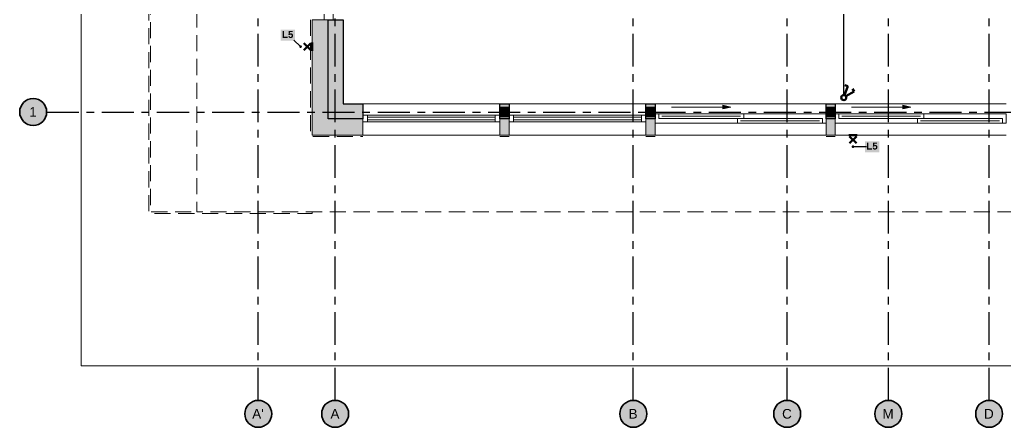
# Model space of a CAD drawing. Header units: metres. Extents: x -4.1 to 20.7, y -4.1 to 10.4.
# Drawn here: x -4.1 to 8.71, y -4.1 to 1.2 of the extents above; entities that cross this region are included whole.
import ezdxf

# ---------------------------------------------------------------- set-up
doc = ezdxf.new("R2010")
doc.units = ezdxf.units.M
doc.linetypes.add('KRESKOWA', pattern=[5.25, 4.2, -1.05])
doc.linetypes.add('PUNKTOWA', pattern=[10.5, 8.4, -1.05, 0, -1.05])
doc.layers.add('A-MASKA', color=7, linetype='Continuous', lineweight=18)
doc.layers.add('E-OPISY', color=2, linetype='Continuous', lineweight=25)
for name, color, linetype, lineweight, true_color in [('E-LACZNIKI', 30, 'Continuous', 35, 0xd06000), ('E-OSWIETLENIE', 30, 'Continuous', 35, 0xd06000), ('E-TRASY', 8, 'Continuous', 25, 0x606060), ('I-OSIE', 8, 'PUNKTOWA', 18, 0x7a7a7a), ('I-PODKLAD', 8, 'Continuous', 18, 0x9a9a9a), ('I-PODKLAD-SCIANY', 8, 'Continuous', 25, 0x6e6e6e), ('I-PODKLAD-WYPELN', 254, 'Continuous', 18, 0xe6e6e6)]:
    doc.layers.add(name, color=color, linetype=linetype, lineweight=lineweight, true_color=true_color)
doc.styles.add('PL_ARIAL', font='arial.ttf')
doc.styles.add('PL_ARIAL_B', font='arialbd.ttf')

msp = doc.modelspace()

# ---------------------------------------------------------------- hatches: boundary and pattern name
at = {"layer": 'A-MASKA', "true_color": 0xffffff}
for points in [[(-0.708, 0.926), (-0.52, 0.926), (-0.52, 1.071), (-0.708, 1.071)], [(6.888, -0.526), (7.075, -0.526), (7.075, -0.381), (6.888, -0.381)]]:
    msp.add_hatch(color=7, dxfattribs=at).paths.add_polyline_path(points)
at = {"layer": 'E-OPISY', "true_color": 0x000000}
for points in [[(-0.433, 0.85), (-0.433, 0.855), (-0.435, 0.859), (-0.438, 0.862), (-0.441, 0.865), (-0.445, 0.867), (-0.45, 0.867), (-0.455, 0.867), (-0.459, 0.865), (-0.462, 0.862), (-0.465, 0.859), (-0.467, 0.855), (-0.468, 0.85), (-0.467, 0.845), (-0.465, 0.841), (-0.462, 0.838), (-0.459, 0.835), (-0.455, 0.833), (-0.45, 0.832), (-0.445, 0.833), (-0.441, 0.835), (-0.438, 0.838), (-0.435, 0.841), (-0.433, 0.845)], [(6.748, -0.45), (6.747, -0.445), (6.745, -0.441), (6.742, -0.438), (6.739, -0.435), (6.735, -0.433), (6.73, -0.433), (6.725, -0.433), (6.721, -0.435), (6.718, -0.438), (6.715, -0.441), (6.713, -0.445), (6.713, -0.45), (6.713, -0.455), (6.715, -0.459), (6.718, -0.462), (6.721, -0.465), (6.725, -0.467), (6.73, -0.468), (6.735, -0.467), (6.739, -0.465), (6.742, -0.462), (6.745, -0.459), (6.747, -0.455)]]:
    msp.add_hatch(color=7, dxfattribs=at).paths.add_polyline_path(points)
at = {"layer": 'I-OSIE', "true_color": 0xffffff}
for points in [[(-3.75, 0), (-3.751, 0.023), (-3.756, 0.045), (-3.763, 0.067), (-3.773, 0.087), (-3.786, 0.107), (-3.801, 0.124), (-3.818, 0.139), (-3.837, 0.152), (-3.858, 0.162), (-3.88, 0.169), (-3.902, 0.174), (-3.925, 0.175), (-3.948, 0.174), (-3.97, 0.169), (-3.992, 0.162), (-4.013, 0.152), (-4.032, 0.139), (-4.049, 0.124), (-4.064, 0.107), (-4.077, 0.087), (-4.087, 0.067), (-4.094, 0.045), (-4.099, 0.023), (-4.1, 0), (-4.099, -0.023), (-4.094, -0.045), (-4.087, -0.067), (-4.077, -0.088), (-4.064, -0.107), (-4.049, -0.124), (-4.032, -0.139), (-4.013, -0.152), (-3.992, -0.162), (-3.97, -0.169), (-3.948, -0.174), (-3.925, -0.175), (-3.902, -0.174), (-3.88, -0.169), (-3.858, -0.162), (-3.837, -0.152), (-3.818, -0.139), (-3.801, -0.124), (-3.786, -0.107), (-3.773, -0.088), (-3.763, -0.067), (-3.756, -0.045), (-3.751, -0.023)], [(-0.825, -3.925), (-0.826, -3.902), (-0.831, -3.88), (-0.838, -3.858), (-0.848, -3.837), (-0.861, -3.818), (-0.876, -3.801), (-0.893, -3.786), (-0.913, -3.773), (-0.933, -3.763), (-0.955, -3.756), (-0.977, -3.751), (-1, -3.75), (-1.023, -3.751), (-1.045, -3.756), (-1.067, -3.763), (-1.088, -3.773), (-1.107, -3.786), (-1.124, -3.801), (-1.139, -3.818), (-1.152, -3.837), (-1.162, -3.858), (-1.169, -3.88), (-1.174, -3.902), (-1.175, -3.925), (-1.174, -3.948), (-1.169, -3.97), (-1.162, -3.992), (-1.152, -4.013), (-1.139, -4.032), (-1.124, -4.049), (-1.107, -4.064), (-1.088, -4.077), (-1.067, -4.087), (-1.045, -4.094), (-1.023, -4.099), (-1, -4.1), (-0.977, -4.099), (-0.955, -4.094), (-0.933, -4.087), (-0.913, -4.077), (-0.893, -4.064), (-0.876, -4.049), (-0.861, -4.032), (-0.848, -4.013), (-0.838, -3.992), (-0.831, -3.97), (-0.826, -3.948)], [(0.175, -3.925), (0.174, -3.902), (0.169, -3.88), (0.162, -3.858), (0.152, -3.837), (0.139, -3.818), (0.124, -3.801), (0.107, -3.786), (0.087, -3.773), (0.067, -3.763), (0.045, -3.756), (0.023, -3.751), (0, -3.75), (-0.023, -3.751), (-0.045, -3.756), (-0.067, -3.763), (-0.088, -3.773), (-0.107, -3.786), (-0.124, -3.801), (-0.139, -3.818), (-0.152, -3.837), (-0.162, -3.858), (-0.169, -3.88), (-0.174, -3.902), (-0.175, -3.925), (-0.174, -3.948), (-0.169, -3.97), (-0.162, -3.992), (-0.152, -4.013), (-0.139, -4.032), (-0.124, -4.049), (-0.107, -4.064), (-0.088, -4.077), (-0.067, -4.087), (-0.045, -4.094), (-0.023, -4.099), (0, -4.1), (0.023, -4.099), (0.045, -4.094), (0.067, -4.087), (0.087, -4.077), (0.107, -4.064), (0.124, -4.049), (0.139, -4.032), (0.152, -4.013), (0.162, -3.992), (0.169, -3.97), (0.174, -3.948)], [(4.05, -3.925), (4.049, -3.902), (4.044, -3.88), (4.037, -3.858), (4.027, -3.837), (4.014, -3.818), (3.999, -3.801), (3.982, -3.786), (3.962, -3.773), (3.942, -3.763), (3.92, -3.756), (3.898, -3.751), (3.875, -3.75), (3.852, -3.751), (3.83, -3.756), (3.808, -3.763), (3.788, -3.773), (3.768, -3.786), (3.751, -3.801), (3.736, -3.818), (3.723, -3.837), (3.713, -3.858), (3.706, -3.88), (3.701, -3.902), (3.7, -3.925), (3.701, -3.948), (3.706, -3.97), (3.713, -3.992), (3.723, -4.013), (3.736, -4.032), (3.751, -4.049), (3.768, -4.064), (3.788, -4.077), (3.808, -4.087), (3.83, -4.094), (3.852, -4.099), (3.875, -4.1), (3.898, -4.099), (3.92, -4.094), (3.942, -4.087), (3.962, -4.077), (3.982, -4.064), (3.999, -4.049), (4.014, -4.032), (4.027, -4.013), (4.037, -3.992), (4.044, -3.97), (4.049, -3.948)], [(6.05, -3.925), (6.049, -3.902), (6.044, -3.88), (6.037, -3.858), (6.027, -3.837), (6.014, -3.818), (5.999, -3.801), (5.982, -3.786), (5.962, -3.773), (5.942, -3.763), (5.92, -3.756), (5.898, -3.751), (5.875, -3.75), (5.852, -3.751), (5.83, -3.756), (5.808, -3.763), (5.787, -3.773), (5.768, -3.786), (5.751, -3.801), (5.736, -3.818), (5.723, -3.837), (5.713, -3.858), (5.706, -3.88), (5.701, -3.902), (5.7, -3.925), (5.701, -3.948), (5.706, -3.97), (5.713, -3.992), (5.723, -4.013), (5.736, -4.032), (5.751, -4.049), (5.768, -4.064), (5.787, -4.077), (5.808, -4.087), (5.83, -4.094), (5.852, -4.099), (5.875, -4.1), (5.898, -4.099), (5.92, -4.094), (5.942, -4.087), (5.962, -4.077), (5.982, -4.064), (5.999, -4.049), (6.014, -4.032), (6.027, -4.013), (6.037, -3.992), (6.044, -3.97), (6.049, -3.948)], [(7.365, -3.925), (7.364, -3.902), (7.359, -3.88), (7.352, -3.858), (7.342, -3.837), (7.329, -3.818), (7.314, -3.801), (7.297, -3.786), (7.277, -3.773), (7.257, -3.763), (7.235, -3.756), (7.213, -3.751), (7.19, -3.75), (7.167, -3.751), (7.145, -3.756), (7.123, -3.763), (7.103, -3.773), (7.083, -3.786), (7.066, -3.801), (7.051, -3.818), (7.038, -3.837), (7.028, -3.858), (7.021, -3.88), (7.016, -3.902), (7.015, -3.925), (7.016, -3.948), (7.021, -3.97), (7.028, -3.992), (7.038, -4.013), (7.051, -4.032), (7.066, -4.049), (7.083, -4.064), (7.103, -4.077), (7.123, -4.087), (7.145, -4.094), (7.167, -4.099), (7.19, -4.1), (7.213, -4.099), (7.235, -4.094), (7.257, -4.087), (7.277, -4.077), (7.297, -4.064), (7.314, -4.049), (7.329, -4.032), (7.342, -4.013), (7.352, -3.992), (7.359, -3.97), (7.364, -3.948)], [(8.675, -3.925), (8.674, -3.902), (8.669, -3.88), (8.662, -3.858), (8.652, -3.837), (8.639, -3.818), (8.624, -3.801), (8.607, -3.786), (8.588, -3.773), (8.567, -3.763), (8.545, -3.756), (8.523, -3.751), (8.5, -3.75), (8.477, -3.751), (8.455, -3.756), (8.433, -3.763), (8.412, -3.773), (8.393, -3.786), (8.376, -3.801), (8.361, -3.818), (8.348, -3.837), (8.338, -3.858), (8.331, -3.88), (8.326, -3.902), (8.325, -3.925), (8.326, -3.948), (8.331, -3.97), (8.338, -3.992), (8.348, -4.013), (8.361, -4.032), (8.376, -4.049), (8.393, -4.064), (8.412, -4.077), (8.433, -4.087), (8.455, -4.094), (8.477, -4.099), (8.5, -4.1), (8.523, -4.099), (8.545, -4.094), (8.567, -4.087), (8.588, -4.077), (8.607, -4.064), (8.624, -4.049), (8.639, -4.032), (8.652, -4.013), (8.662, -3.992), (8.669, -3.97), (8.674, -3.948)]]:
    msp.add_hatch(color=7, dxfattribs=at).paths.add_polyline_path(points)
at = {"layer": 'I-PODKLAD-WYPELN', "true_color": 0xe4e4e4}
h = msp.add_hatch(color=7, dxfattribs=at)
h.paths.add_polyline_path([(0.36, -0.09), (0.36, -0.09), (0.36, -0.09), (0.36, -0.09), (0.36, -0.3), (0.36, -0.3), (0.36, -0.3), (-0.3, -0.3), (-0.3, -0.3), (-0.3, -0.3), (-0.3, -0.3), (-0.3, -0.3), (-0.3, 1.2), (-0.3, 1.2), (-0.3, 1.2), (-0.09, 1.2), (-0.09, 1.2), (-0.09, 1.2), (-0.09, 1.2), (-0.09, 1.2), (0.105, 1.2), (0.105, 1.2), (0.105, 1.2), (0.105, 0.105), (0.105, 0.105), (0.105, 0.105), (0.105, 0.105), (0.105, 0.105), (0.36, 0.105), (0.36, 0.105), (0.36, 0.105), (0.36, -0.09)])
h.paths.add_polyline_path([(-0.09, -0.09), (-0.09, -0.09), (-0.09, -0.09), (-0.09, -0.09), (-0.09, -0.09), (-0.09, -0.09)], flags=0)
h.paths.add_polyline_path([(-0.09, 0.09), (-0.09, 0.09), (-0.09, 0.09), (-0.09, 0.09), (-0.09, 0.09)], flags=0)
for points in [[(2.14, -0.3), (2.14, -0.3), (2.14, -0.09), (2.14, -0.09), (2.14, -0.09), (2.14, -0.09), (2.14, -0.09), (2.14, -0.06), (2.14, -0.06), (2.14, -0.06), (2.14, -0.06), (2.14, 0.06), (2.14, 0.06), (2.14, 0.06), (2.14, 0.06), (2.14, 0.105), (2.14, 0.105), (2.14, 0.105), (2.26, 0.105), (2.26, 0.105), (2.26, 0.105), (2.26, 0.06), (2.26, 0.06), (2.26, 0.06), (2.26, 0.06), (2.26, -0.06), (2.26, -0.06), (2.26, -0.06), (2.26, -0.06), (2.26, -0.09), (2.26, -0.09), (2.26, -0.09), (2.26, -0.09), (2.26, -0.09), (2.26, -0.3), (2.26, -0.3), (2.26, -0.3), (2.14, -0.3)], [(4.04, -0.3), (4.04, -0.09), (4.04, -0.09), (4.04, -0.09), (4.04, -0.09), (4.04, -0.09), (4.04, -0.06), (4.04, -0.06), (4.04, -0.06), (4.04, -0.06), (4.04, 0.06), (4.04, 0.06), (4.04, 0.06), (4.04, 0.06), (4.04, 0.105), (4.04, 0.105), (4.04, 0.105), (4.16, 0.105), (4.16, 0.105), (4.16, 0.105), (4.16, 0.06), (4.16, 0.06), (4.16, 0.06), (4.16, 0.06), (4.16, -0.06), (4.16, -0.06), (4.16, -0.06), (4.16, -0.06), (4.16, -0.09), (4.16, -0.09), (4.16, -0.09), (4.16, -0.09), (4.16, -0.09), (4.16, -0.3), (4.16, -0.3), (4.16, -0.3), (4.04, -0.3), (4.04, -0.3)], [(6.38, -0.3), (6.38, -0.3), (6.38, -0.09), (6.38, -0.09), (6.38, -0.09), (6.38, -0.09), (6.38, -0.09), (6.38, -0.06), (6.38, -0.06), (6.38, -0.06), (6.38, -0.06), (6.38, 0.06), (6.38, 0.06), (6.38, 0.06), (6.38, 0.06), (6.38, 0.105), (6.38, 0.105), (6.38, 0.105), (6.5, 0.105), (6.5, 0.105), (6.5, 0.105), (6.5, 0.06), (6.5, 0.06), (6.5, 0.06), (6.5, 0.06), (6.5, -0.06), (6.5, -0.06), (6.5, -0.06), (6.5, -0.06), (6.5, -0.09), (6.5, -0.09), (6.5, -0.09), (6.5, -0.09), (6.5, -0.09), (6.5, -0.3), (6.5, -0.3), (6.5, -0.3), (6.38, -0.3)]]:
    msp.add_hatch(color=7, dxfattribs=at).paths.add_polyline_path(points)
at = {"layer": 'I-PODKLAD-WYPELN', "true_color": 0xcfcfcf}
for points in [[(2.26, -0.06), (2.14, -0.06), (2.14, 0.06), (2.26, 0.06)], [(4.04, -0.06), (4.04, 0.06), (4.16, 0.06), (4.16, -0.06)], [(5.144, 0.065), (5.037, 0.042), (5.037, 0.088)], [(6.38, -0.06), (6.38, 0.06), (6.5, 0.06), (6.5, -0.06)], [(7.484, 0.065), (7.377, 0.042), (7.377, 0.088)]]:
    msp.add_hatch(color=7, dxfattribs=at).paths.add_polyline_path(points)

# ---------------------------------------------------------------- linework, layer by layer
at = {"layer": 'E-LACZNIKI', "lineweight": 50, "ltscale": 0.05}
for points in [[(6.621, 0.219), (6.664, 0.336)], [(6.664, 0.336), (6.624, 0.35)], [(6.639, 0.204), (6.746, 0.266)], [(6.746, 0.266), (6.725, 0.303)]]:
    msp.add_lwpolyline(points, dxfattribs=at)
msp.add_circle((6.61, 0.188), 0.033, dxfattribs=at)
at = {"layer": 'E-OPISY', "lineweight": 25, "ltscale": 0.05}
for points in [[(-0.45, 0.85), (-0.538, 0.932)], [(6.73, -0.45), (6.905, -0.45)]]:
    msp.add_lwpolyline(points, dxfattribs=at)
at = {"layer": 'E-OSWIETLENIE', "lineweight": 50, "ltscale": 0.05}
for points in [[(-0.3, 0.902), (-0.3, 0.797)], [(-0.318, 0.894), (-0.405, 0.806)], [(-0.318, 0.806), (-0.405, 0.894)], [(6.678, -0.3), (6.783, -0.3)], [(6.686, -0.318), (6.774, -0.405)], [(6.774, -0.318), (6.686, -0.405)]]:
    msp.add_lwpolyline(points, dxfattribs=at)
at = {"layer": 'E-TRASY', "linetype": 'Continuous', "lineweight": 25, "ltscale": 0.05, "flags": 128}
msp.add_lwpolyline([(6.61, 0.205), (6.61, 1.978), (7.114, 1.978)], dxfattribs=at)
at = {"layer": 'I-OSIE', "linetype": 'PUNKTOWA', "lineweight": 25, "ltscale": 0.050462, "flags": 128}
for points in [[(-1, -3.75), (-1, 10.45)], [(0, -3.75), (0, 10.45)], [(3.875, -3.75), (3.875, 10.45)], [(5.875, -3.75), (5.875, 10.45)], [(7.19, -3.75), (7.19, 10.45)], [(8.5, -3.75), (8.5, 10.45)]]:
    msp.add_lwpolyline(points, dxfattribs=at)
at = {"layer": 'I-OSIE', "linetype": 'PUNKTOWA', "lineweight": 25, "ltscale": 0.049657, "flags": 128}
msp.add_lwpolyline([(-3.75, 0), (20.651, 0)], dxfattribs=at)
at = {"layer": 'I-OSIE', "linetype": 'Continuous', "lineweight": 35, "ltscale": 0.05}
for centre in [(-3.925, 0), (-1, -3.925), (0, -3.925), (3.875, -3.925), (5.875, -3.925), (7.19, -3.925), (8.5, -3.925)]:
    msp.add_circle(centre, 0.175, dxfattribs=at)
at = {"layer": 'I-PODKLAD', "linetype": 'KRESKOWA', "lineweight": 13, "ltscale": 0.05, "flags": 128}
for points in [[(-0.3, -1.3), (-0.3, -1.32), (-2.42, -1.32), (-2.42, 5.445), (-0.32, 5.445), (-0.32, 5.425), (-2.4, 5.425), (-2.4, -1.3), (-1.8, -1.3)], [(13.251, -0.32), (13.8, -0.32), (13.8, -1.3), (-1.8, -1.3), (-1.8, 5.125), (-0.32, 5.125), (-0.32, 3.6)], [(-0.32, 1.2), (-0.32, -0.32), (0.359, -0.32)], [(2.14, -0.32), (2.26, -0.32)], [(4.04, -0.32), (4.16, -0.32)], [(6.38, -0.32), (6.5, -0.32)]]:
    msp.add_lwpolyline(points, dxfattribs=at)
at = {"layer": 'I-PODKLAD', "lineweight": 13, "ltscale": 0.05}
for points in [[(12.3, -0.3), (12.3, -3.3), (-3.3, -3.3), (-3.3, 5.125), (-0.3, 5.125)], [(2.139, 0.105), (0.36, 0.105)], [(4.04, 0.105), (2.26, 0.105)], [(6.38, 0.105), (4.16, 0.105)], [(8.72, 0.105), (6.5, 0.105)], [(0.36, -0.3), (2.139, -0.3)], [(2.26, -0.3), (4.04, -0.3)], [(4.16, -0.3), (6.38, -0.3)], [(6.5, -0.3), (8.72, -0.3)]]:
    msp.add_lwpolyline(points, dxfattribs=at)
at = {"layer": 'I-PODKLAD', "lineweight": 18, "ltscale": 0.05}
for points in [[(-0.025, 3.6), (-0.025, 1.2), (-0.145, 1.2), (-0.145, 3.6)], [(5.144, 0.065), (5.037, 0.042), (5.037, 0.088)], [(7.484, 0.065), (7.377, 0.042), (7.377, 0.088)], [(0.36, -0.04), (2.14, -0.04), (2.14, -0.13), (0.36, -0.13)], [(2.26, -0.04), (4.04, -0.04), (4.04, -0.13), (2.26, -0.13)], [(4.16, -0.025), (6.38, -0.025), (6.38, -0.145), (4.16, -0.145)], [(4.205, -0.085), (5.31, -0.085), (5.31, -0.025), (4.205, -0.025)], [(5.23, -0.145), (6.335, -0.145), (6.335, -0.085), (5.23, -0.085)], [(6.5, -0.025), (8.72, -0.025), (8.72, -0.145), (6.5, -0.145)], [(6.545, -0.085), (7.65, -0.085), (7.65, -0.025), (6.545, -0.025)], [(7.57, -0.145), (8.675, -0.145), (8.675, -0.085), (7.57, -0.085)]]:
    msp.add_lwpolyline(points, close=True, dxfattribs=at)
for points in [[(4.371, 0.065), (5.144, 0.065)], [(6.711, 0.065), (7.484, 0.065)], [(0.42, -0.04), (0.42, -0.13)], [(0.42, -0.069), (2.08, -0.069)], [(0.42, -0.101), (2.08, -0.101)], [(2.08, -0.04), (2.08, -0.13)], [(2.32, -0.04), (2.32, -0.13)], [(2.32, -0.069), (3.98, -0.069)], [(2.32, -0.101), (3.98, -0.101)], [(3.98, -0.04), (3.98, -0.13)], [(4.245, -0.055), (5.27, -0.055)], [(5.27, -0.115), (6.295, -0.115)], [(6.585, -0.055), (7.61, -0.055)], [(7.61, -0.115), (8.635, -0.115)]]:
    msp.add_lwpolyline(points, dxfattribs=at)
at = {"layer": 'I-PODKLAD-SCIANY', "lineweight": 13, "ltscale": 0.05}
for points in [[(-0.3, -0.3), (-0.3, 1.2), (-0.3, 1.2), (-0.3, 1.2), (-0.3, 1.2), (-0.09, 1.2), (-0.09, 1.2), (-0.09, 1.2), (-0.09, 1.2), (-0.09, -0.09), (-0.09, -0.09), (-0.09, -0.09), (-0.09, -0.09), (-0.09, -0.09), (-0.09, -0.09), (-0.09, -0.09), (-0.09, -0.09), (-0.09, -0.09), (-0.09, -0.09), (-0.09, -0.09), (-0.09, -0.09), (-0.09, -0.09), (-0.09, -0.09), (-0.09, -0.09), (-0.09, -0.09), (-0.09, -0.09), (0.36, -0.09), (0.36, -0.09), (0.36, -0.09), (0.36, -0.09), (0.36, -0.3), (0.36, -0.3), (0.36, -0.3), (0.36, -0.3), (-0.3, -0.3), (-0.3, -0.3)], [(2.14, -0.3), (2.14, -0.3), (2.14, -0.3), (2.14, -0.09), (2.14, -0.09), (2.14, -0.09), (2.14, -0.09), (2.26, -0.09), (2.26, -0.09), (2.26, -0.09), (2.26, -0.09), (2.26, -0.09), (2.26, -0.3), (2.26, -0.3), (2.26, -0.3), (2.26, -0.3), (2.14, -0.3)], [(4.04, -0.09), (4.04, -0.09), (4.04, -0.09), (4.16, -0.09), (4.16, -0.09), (4.16, -0.09), (4.16, -0.09), (4.16, -0.3), (4.16, -0.3), (4.16, -0.3), (4.16, -0.3), (4.04, -0.3), (4.04, -0.3), (4.04, -0.3)], [(6.38, -0.09), (6.38, -0.09), (6.38, -0.09), (6.5, -0.09), (6.5, -0.09), (6.5, -0.09), (6.5, -0.3), (6.5, -0.3), (6.5, -0.3), (6.5, -0.3), (6.38, -0.3), (6.38, -0.3), (6.38, -0.3)]]:
    msp.add_lwpolyline(points, close=True, dxfattribs=at)
at = {"layer": 'I-PODKLAD-SCIANY', "lineweight": 25, "ltscale": 0.05}
for points in [[(-0.09, 0.09), (-0.09, 0.09), (-0.09, 1.2), (-0.09, 1.2), (-0.09, 1.2), (-0.09, 1.2), (0.105, 1.2), (0.105, 1.2), (0.105, 1.2), (0.105, 1.2), (0.105, 0.105), (0.105, 0.105), (0.105, 0.105), (0.105, 0.105), (0.105, 0.105), (0.105, 0.105), (0.105, 0.105), (0.105, 0.105), (0.105, 0.105), (0.105, 0.105), (0.105, 0.105), (0.105, 0.105), (0.105, 0.105), (0.105, 0.105), (0.105, 0.105), (0.105, 0.105), (0.105, 0.105), (0.36, 0.105), (0.36, 0.105), (0.36, 0.105), (0.36, 0.105), (0.36, -0.09), (0.36, -0.09), (0.36, -0.09), (0.36, -0.09), (-0.09, -0.09), (-0.09, -0.09), (-0.09, -0.09), (-0.09, -0.09), (-0.09, 0.09), (-0.09, 0.09)], [(2.14, 0.06), (2.14, 0.06), (2.14, 0.06), (2.14, 0.105), (2.14, 0.105), (2.14, 0.105), (2.14, 0.105), (2.26, 0.105), (2.26, 0.105), (2.26, 0.105), (2.26, 0.105), (2.26, 0.06), (2.26, 0.06), (2.26, 0.06), (2.26, 0.06), (2.14, 0.06)], [(2.14, 0.06), (2.14, 0.06), (2.14, 0.06), (2.26, 0.06), (2.26, 0.06), (2.26, 0.06), (2.26, -0.06), (2.26, -0.06), (2.26, -0.06), (2.14, -0.06), (2.14, -0.06), (2.14, -0.06)], [(4.04, 0.105), (4.04, 0.105), (4.04, 0.105), (4.16, 0.105), (4.16, 0.105), (4.16, 0.105), (4.16, 0.06), (4.16, 0.06), (4.16, 0.06), (4.04, 0.06), (4.04, 0.06), (4.04, 0.06)], [(4.04, -0.06), (4.04, -0.06), (4.04, 0.06), (4.04, 0.06), (4.04, 0.06), (4.16, 0.06), (4.16, 0.06), (4.16, 0.06), (4.16, -0.06), (4.16, -0.06), (4.16, -0.06), (4.04, -0.06)], [(6.38, 0.105), (6.38, 0.105), (6.38, 0.105), (6.5, 0.105), (6.5, 0.105), (6.5, 0.105), (6.5, 0.06), (6.5, 0.06), (6.5, 0.06), (6.38, 0.06), (6.38, 0.06), (6.38, 0.06)], [(6.38, -0.06), (6.38, -0.06), (6.38, 0.06), (6.38, 0.06), (6.38, 0.06), (6.5, 0.06), (6.5, 0.06), (6.5, 0.06), (6.5, -0.06), (6.5, -0.06), (6.5, -0.06), (6.38, -0.06)], [(2.14, -0.09), (2.14, -0.09), (2.14, -0.09), (2.14, -0.06), (2.14, -0.06), (2.14, -0.06), (2.14, -0.06), (2.26, -0.06), (2.26, -0.06), (2.26, -0.06), (2.26, -0.06), (2.26, -0.09), (2.26, -0.09), (2.26, -0.09), (2.26, -0.09), (2.14, -0.09)], [(4.04, -0.06), (4.04, -0.06), (4.04, -0.06), (4.16, -0.06), (4.16, -0.06), (4.16, -0.06), (4.16, -0.09), (4.16, -0.09), (4.16, -0.09), (4.04, -0.09), (4.04, -0.09), (4.04, -0.09)], [(6.38, -0.06), (6.38, -0.06), (6.38, -0.06), (6.5, -0.06), (6.5, -0.06), (6.5, -0.06), (6.5, -0.09), (6.5, -0.09), (6.5, -0.09), (6.38, -0.09), (6.38, -0.09), (6.38, -0.09)]]:
    msp.add_lwpolyline(points, close=True, dxfattribs=at)

# ---------------------------------------------------------------- texts
at = {"layer": 'E-OPISY', "style": 'PL_ARIAL_B'}
for p in [(-0.69, 0.963), (6.905, -0.488)]:
    msp.add_text('L5', height=0.09, dxfattribs=at).set_placement(p)
at = {"layer": 'I-OSIE', "style": 'PL_ARIAL'}
for s, p in [('1', (-3.976, -0.062)), ("A'", (-1.078, -3.987)), ('A', (-0.061, -3.987)), ('B', (3.814, -3.987)), ('C', (5.809, -3.987)), ('M', (7.114, -3.987)), ('D', (8.434, -3.987))]:
    msp.add_text(s, height=0.125, dxfattribs=at).set_placement(p)

doc.saveas('drawing.dxf')
